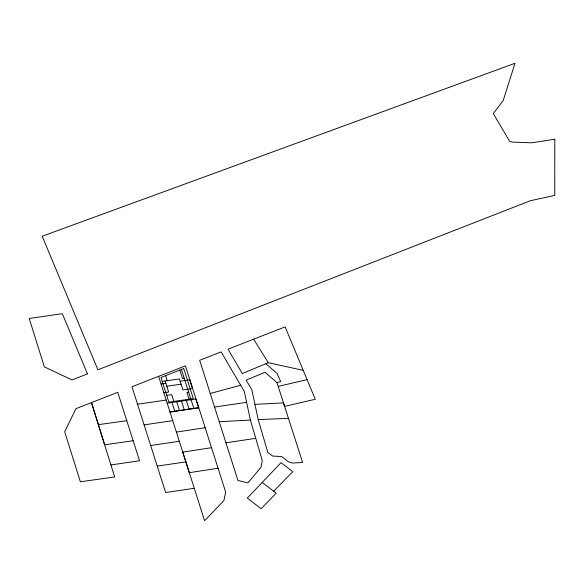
<?xml version="1.0" encoding="UTF-8"?>
<svg xmlns="http://www.w3.org/2000/svg" width="584" height="584" viewBox="0 0 584 584"><rect width="100%" height="100%" fill="white"/><g stroke="black" fill="none" stroke-linecap="round" stroke-linejoin="round"><path stroke-width="0.88" d="M262.304 482.508L276.232 493.151L261.128 508.752L247.302 498.094L281.043 462.637L292.803 471.719L273.655 491.202M254.96 404.362L283.488 402.887L302.636 462.513L292.365 463.039L288.489 461.813L281.722 456.579L272.67 456.06L267.815 452.439L258.208 419.619L251.865 389.871L246.163 380.14L265.056 372.271L276.977 382.622L284.612 406.376L315.265 399.274L285.131 326.887L228.03 349.203L242.316 373.57L268.304 362.701L303.22 370.344M158.629 376.33L204.597 520.716L223.869 500.597L225.701 492.181L185.442 365.847L131.984 386.747L165.622 492.516L194.282 488.29M276.977 382.622L280.67 381.564L277.05 373.453L265.888 363.752M210.225 393.463L237.943 480.428L247.82 482.917L260.953 467.397L262.274 460.623L250.39 420.093L244.287 391.433L221.117 351.904L199.655 360.291L210.225 393.463L240.659 385.243M278.188 386.396L307.089 379.636M211.525 447.687L182.763 452.118L189.318 472.69L218.073 468.229M176.39 432.109L205.152 427.707M170.024 412.1L198.786 407.727M225.95 442.803L255.741 438.329M150.665 445.49L179.31 441.278M157.235 466.12L185.88 461.886M214.554 407.033L246.616 402.347M144.102 424.86L172.747 420.662M110.916 464.959L139.54 460.754L117.749 392.295L75.956 408.654L64.693 431.744L80.358 481.778L114.668 476.975L91.491 402.58L104.631 444.796L133.174 440.73M162.25 381.418L179.441 378.928L182.953 389.937L192.508 388.55L189.727 379.826L180.171 381.206M184.208 378.242L182.515 378.483L179.828 370.059M161.067 383.973L165.841 383.286M166.783 386.243L181.113 384.162M163.849 392.704L168.623 392.01L165.119 381.002M166.703 395.383L171.681 394.66L173.828 401.412M188.661 392.2L186.96 392.448L189.114 399.201M137.539 404.216L166.192 400.062M167.185 403.172L195.844 399.025L198.626 407.749L169.966 411.902M98.36 424.641L126.779 420.721M219.219 421.692L250.39 420.093M258.208 419.619L288.445 418.334M253.617 339.202L268.304 362.701M181.405 369.446L190.815 398.952M191.063 399.719L193.844 408.442M186.289 400.405L189.07 409.136M181.514 401.099L184.296 409.829M176.74 401.792L179.522 410.516M165.608 375.621L167.228 380.695M171.959 402.486L174.74 411.209M554.8 139.248L554.742 195.399L530.287 200.757L97.908 369.789L42.216 236.221L514.993 63.284L503.16 100.616L493.298 113.581L509.613 141.292L512.394 142.124L531.506 142.803L554.8 139.248M87.447 373.877L72.022 379.914L44.369 366.898L29.2 318.47L62.335 313.681L87.447 373.877M183.719 368.541L160.98 377.432L168.856 402.135L193.297 398.595L183.719 368.541"/></g></svg>
